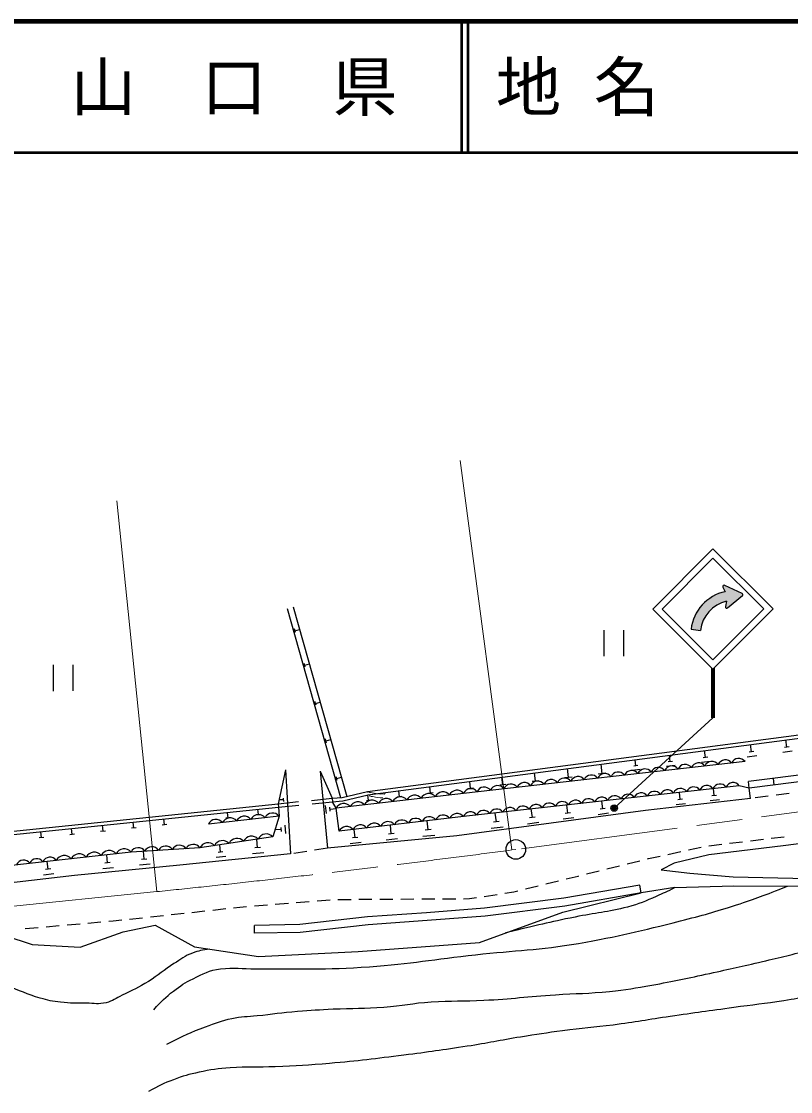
# Model space of a CAD drawing. Units: millimetres, scale not verified. Extents: x 40000 to 680000, y 20000 to 380000.
# Drawn here: x 334125 to 392915, y 298281 to 380000 of the extents above; entities that cross this region are included whole.
import ezdxf
from ezdxf.enums import TextEntityAlignment as Align

# ---------------------------------------------------------------- set-up
doc = ezdxf.new("R2010")
doc.units = ezdxf.units.MM
doc.header["$LTSCALE"] = 1000
doc.header["$PDMODE"] = 32
doc.header["$PDSIZE"] = 500
doc.linetypes.add('CHAIN', pattern=[18.5, 12, -1.5, 3.5, -1.5])
for name, color, linetype, lineweight in [('M-BGD', 7, 'Continuous', 25), ('M-BMK', 2, 'CHAIN', 13), ('M-BMK-SRVR', 3, 'Continuous', 25), ('M-STR-HTXT', 7, 'Continuous', 13), ('M-STR-STRC', 7, 'Continuous', 25), ('M-TTL', 2, 'Continuous', 140), ('M-TTL-LINE', 7, 'Continuous', 50), ('M-WORK', 1, 'Continuous', 13)]:
    doc.layers.add(name, color=color, linetype=linetype, lineweight=lineweight)
doc.layers.add('M-TTL-TXT', color=7, linetype='Continuous')
doc.styles.add('ＭＳ ゴシック', font='')
doc.styles.get('ＭＳ ゴシック').set_extended_font_data('MS Gothic')

msp = doc.modelspace()

# ---------------------------------------------------------------- hatches: boundary and pattern name
at = {"layer": 'M-STR-STRC'}
for points in [[(386023, 333498), (385306, 333580, -0.32224), (387922, 336454), (387736, 336800, -0.6929), (387888, 336936), (389203, 336309, -0.50861), (389241, 336153), (388100, 335213, -0.63329), (387927, 335313), (388007, 335731, 0.31592)], [(387080, 330636), (386980, 330535), (386880, 330636), (386877, 326813), (387077, 326812)]]:
    msp.add_hatch(color=256, dxfattribs=at).paths.add_polyline_path(points)

# ---------------------------------------------------------------- linework, layer by layer
at = {"layer": 'M-BGD'}
for p, q in [((354426, 335159), (358513, 320726)), ((354907, 335295), (359005, 320822)), ((355072, 333331), (354989, 333622)), ((355030, 333476), (355393, 333579)), ((378648, 333525), (378649, 331525)), ((380148, 333526), (380149, 331526)), ((355820, 330688), (355738, 330978)), ((336564, 330870), (336565, 328870)), ((338064, 330871), (338065, 328871)), ((355779, 330833), (356142, 330936)), ((356643, 327782), (356561, 328072)), ((356602, 327927), (356965, 328029)), ((357453, 324921), (357371, 325211)), ((357412, 325066), (357775, 325169)), ((389920, 324226), (389845, 324777)), ((392810, 324612), (392447, 324563)), ((392629, 324588), (392555, 325133)), ((381079, 323155), (381027, 323619)), ((383721, 323473), (383665, 323965)), ((386576, 323815), (386228, 323776)), ((386402, 323795), (386343, 324317)), ((390337, 323908), (389602, 323808)), ((390103, 324251), (389736, 324201)), ((393041, 324274), (392315, 324175)), ((354305, 322849), (353758, 320264)), ((354305, 322849), (354695, 316425)), ((375941, 322262), (375864, 322941)), ((378508, 322552), (378427, 323277)), ((381423, 322881), (380805, 322811)), ((381234, 323173), (380924, 323138)), ((384086, 323182), (383430, 323107)), ((383885, 323491), (383557, 323454)), ((386789, 323486), (386093, 323408)), ((400569, 323341), (389692, 321959)), ((400632, 322845), (389755, 321463)), ((356967, 322741), (357521, 316872)), ((356967, 322741), (357867, 320677)), ((358271, 322031), (358189, 322322)), ((358230, 322177), (358593, 322279)), ((370918, 321696), (370851, 322282)), ((373664, 322006), (373158, 321948)), ((373411, 321977), (373339, 322609)), ((376212, 322293), (375670, 322232)), ((378798, 322585), (378218, 322519)), ((391665, 321705), (391602, 322201)), ((363019, 320783), (362965, 321247)), ((365403, 321062), (365345, 321559)), ((368678, 321443), (368244, 321394)), ((368461, 321418), (368400, 321960)), ((371152, 321722), (370683, 321669)), ((387078, 320883), (387016, 321417)), ((389755, 321463), (389692, 321959)), ((389856, 320669), (389755, 321463)), ((353758, 320264), (355315, 320420)), ((354143, 320568), (353818, 320548)), ((354135, 320698), (354151, 320438)), ((356310, 320520), (357867, 320677)), ((356336, 320261), (357893, 320418)), ((357867, 320677), (357893, 320418)), ((360834, 320526), (360489, 320486)), ((360662, 320506), (360611, 320937)), ((363205, 320804), (362834, 320761)), ((365602, 321086), (365204, 321039)), ((378556, 319871), (378477, 320462)), ((384663, 320601), (384299, 320559)), ((384481, 320580), (384418, 321126)), ((387475, 320568), (386763, 320485)), ((387256, 320903), (386900, 320862)), ((391209, 320841), (390217, 320715)), ((392796, 321043), (391804, 320917)), ((323585, 317145), (353758, 320264)), ((323612, 316886), (353784, 320005)), ((349927, 319172), (349878, 319601)), ((352240, 319434), (352194, 319841)), ((353758, 320264), (353784, 320005)), ((353784, 320005), (355341, 320161)), ((357432, 319511), (357373, 320132)), ((357728, 319696), (357698, 320006)), ((357713, 319851), (358178, 319895)), ((370427, 318874), (370337, 319552)), ((373183, 319204), (373096, 319860)), ((376097, 319573), (375685, 319518)), ((375891, 319546), (375809, 320164)), ((379002, 319530), (378214, 319425)), ((378753, 319897), (378359, 319845)), ((384887, 320258), (384159, 320174)), ((342717, 318404), (342669, 318856)), ((345065, 318650), (345018, 319099)), ((353828, 319312), (348414, 318699)), ((350099, 319192), (349755, 319153)), ((352403, 319452), (352077, 319415)), ((365216, 318264), (365150, 318954)), ((370653, 318904), (370201, 318844)), ((373679, 318825), (372804, 318708)), ((373402, 319233), (372964, 319175)), ((376358, 319189), (375534, 319079)), ((335657, 317665), (335609, 318126)), ((338196, 317931), (337829, 317892)), ((338013, 317912), (337965, 318370)), ((340548, 318177), (340184, 318139)), ((340366, 318158), (340318, 318613)), ((342898, 318423), (342536, 318385)), ((345245, 318669), (344885, 318631)), ((353969, 318293), (353502, 318265)), ((353959, 318448), (353978, 318137)), ((354261, 318623), (354299, 318001)), ((359628, 317669), (359567, 318295)), ((362615, 317988), (362179, 317946)), ((362397, 317967), (362334, 318622)), ((365446, 318286), (364986, 318242)), ((370939, 318483), (370036, 318362)), ((335842, 317684), (335472, 317646)), ((349341, 316562), (349285, 317120)), ((352182, 316906), (352117, 317549)), ((360085, 317292), (359250, 317211)), ((359836, 317689), (359419, 317649)), ((362876, 317572), (362002, 317489)), ((365720, 317848), (364800, 317760)), ((340711, 315751), (340651, 316369)), ((343518, 316021), (343458, 316632)), ((349527, 316581), (349155, 316544)), ((352654, 316521), (351797, 316434)), ((352397, 316928), (351968, 316885)), ((336164, 315262), (336095, 315861)), ((340917, 315771), (340505, 315731)), ((343965, 315653), (343150, 315573)), ((343721, 316041), (343314, 316001)), ((349750, 316228), (349006, 316153)), ((336609, 314909), (335810, 314817)), ((336364, 315285), (335964, 315239)), ((341163, 315380), (340340, 315300)), ((381485, 313463), (381382, 314055)), ((384078, 313859), (381485, 313463)), ((351949, 310374), (351939, 310974))]:
    msp.add_line(p, q, dxfattribs=at)
for points in [[(360602, 320936), (403121, 326520), (404808, 327402), (426375, 331286)], [(360569, 321194), (403041, 326772), (404723, 327651)], [(389433, 323483), (367925, 321056), (358176, 319912)], [(357867, 320677), (358643, 320736), (360569, 321194)], [(389755, 321463), (388990, 321637), (367913, 319281), (358416, 318159)], [(424234, 321327), (418752, 320672), (412047, 319754), (404456, 318742), (400462, 318087), (392352, 317043), (386664, 316368), (384012, 315722), (383030, 315226), (385212, 314970), (388523, 314688)], [(389856, 320669), (381830, 319743), (367402, 317822), (357521, 316872)], [(357887, 320417), (358684, 320478), (360629, 320941)], [(358416, 318159), (358176, 319912), (357893, 320418)], [(353784, 320005), (353828, 319312), (353337, 317734)], [(353337, 317734), (347768, 316891), (342504, 316575), (336783, 315939), (325688, 314691)], [(354695, 316425), (346229, 315572), (338193, 314789), (328723, 313700), (322500, 312842)], [(388523, 314688), (395363, 314533), (405562, 315849), (416157, 315350)], [(384078, 313859), (388571, 313982), (395183, 313965), (405608, 315055), (415693, 314559)], [(381382, 314055), (375582, 313041), (369515, 312281), (365083, 311932), (360574, 311625), (355397, 311030), (351939, 310974)], [(332858, 310197), (334946, 309510), (338616, 309304), (341912, 310493), (344339, 310998), (347368, 309345), (352237, 308596), (359873, 308976), (369128, 309675), (375496, 311976), (381485, 313463)], [(381485, 313463), (375671, 312448), (369576, 311684), (365127, 311334), (360629, 311027), (355437, 310430), (351949, 310374)]]:
    msp.add_lwpolyline(points, dxfattribs=at)
for centre, radius, start, end in [((387929, 323019), 593, 36.0255, 156.84964), ((388953, 323134), 593, 36.0255, 156.84964), ((380760, 322210), 593, 36.0255, 156.84964), ((381784, 322325), 593, 36.0255, 156.84964), ((382808, 322441), 593, 36.0255, 156.84964), ((383833, 322557), 593, 36.0255, 156.84964), ((384857, 322672), 593, 36.0255, 156.84964), ((385881, 322788), 593, 36.0255, 156.84964), ((386905, 322903), 593, 36.0255, 156.84964), ((373591, 321401), 593, 36.0255, 156.84964), ((374615, 321517), 593, 36.0255, 156.84964), ((375639, 321632), 593, 36.0255, 156.84964), ((376663, 321748), 593, 36.0255, 156.84964), ((377688, 321863), 593, 36.0255, 156.84964), ((378712, 321979), 593, 36.0255, 156.84964), ((379736, 322094), 593, 36.0255, 156.84964), ((366341, 320522), 646, 39.05998, 154.32224), ((367424, 320649), 646, 39.05998, 154.32224), ((368470, 320823), 593, 36.0255, 156.84964), ((369494, 320939), 593, 36.0255, 156.84964), ((370519, 321054), 593, 36.0255, 156.84964), ((371543, 321170), 593, 36.0255, 156.84964), ((372567, 321285), 593, 36.0255, 156.84964), ((382496, 320635), 575, 34.95038, 157.80918), ((383500, 320747), 575, 34.95038, 157.80918), ((384504, 320859), 575, 34.95038, 157.80918), ((385507, 320971), 575, 34.95038, 157.80918), ((386511, 321083), 575, 34.95038, 157.80918), ((387515, 321196), 575, 34.95038, 157.80918), ((388518, 321308), 575, 34.95038, 157.80918), ((359841, 319760), 646, 39.05998, 154.32224), ((360924, 319887), 646, 39.05998, 154.32224), ((362008, 320014), 646, 39.05998, 154.32224), ((363091, 320141), 646, 39.05998, 154.32224), ((364174, 320268), 646, 39.05998, 154.32224), ((365257, 320395), 646, 39.05998, 154.32224), ((375471, 319849), 575, 34.95038, 157.80918), ((376474, 319961), 575, 34.95038, 157.80918), ((377478, 320073), 575, 34.95038, 157.80918), ((378482, 320186), 575, 34.95038, 157.80918), ((379485, 320298), 575, 34.95038, 157.80918), ((380489, 320410), 575, 34.95038, 157.80918), ((381493, 320522), 575, 34.95038, 157.80918), ((353326, 318908), 645, 38.78311, 154.12853), ((358758, 319633), 646, 39.05998, 154.32224), ((368445, 319063), 575, 34.95038, 157.80918), ((369449, 319176), 575, 34.95038, 157.80918), ((370452, 319288), 575, 34.95038, 157.80918), ((371456, 319400), 575, 34.95038, 157.80918), ((372460, 319512), 575, 34.95038, 157.80918), ((373463, 319625), 575, 34.95038, 157.80918), ((374467, 319737), 575, 34.95038, 157.80918), ((348994, 318418), 645, 38.78311, 154.12853), ((350077, 318540), 645, 38.78311, 154.12853), ((351160, 318663), 645, 38.78311, 154.12853), ((352243, 318785), 645, 38.78311, 154.12853), ((361091, 318152), 620, 37.8287, 155.64097), ((362147, 318277), 620, 37.8287, 155.64097), ((363202, 318402), 620, 37.8287, 155.64097), ((364257, 318526), 620, 37.8287, 155.64097), ((365312, 318651), 620, 37.8287, 155.64097), ((366367, 318776), 620, 37.8287, 155.64097), ((367423, 318900), 620, 37.8287, 155.64097), ((352837, 317275), 679, 42.52753, 154.69212), ((358981, 317903), 620, 37.8287, 155.64097), ((360036, 318028), 620, 37.8287, 155.64097), ((346208, 316483), 614, 34.1611, 152.69904), ((347260, 316546), 614, 34.1611, 152.69904), ((348382, 316600), 679, 42.52753, 154.69212), ((349495, 316769), 679, 42.52753, 154.69212), ((350609, 316938), 679, 42.52753, 154.69212), ((351723, 317106), 679, 42.52753, 154.69212), ((337400, 315603), 702, 41.28942, 151.403), ((338544, 315730), 702, 41.28942, 151.403), ((339688, 315857), 702, 41.28942, 151.403), ((340832, 315984), 702, 41.28942, 151.403), ((341976, 316112), 702, 41.28942, 151.403), ((343049, 316294), 614, 34.1611, 152.69904), ((344102, 316357), 614, 34.1611, 152.69904), ((345155, 316420), 614, 34.1611, 152.69904), ((334293, 315378), 579, 35.24091, 157.59579), ((335301, 315491), 579, 35.24091, 157.59579), ((336310, 315605), 579, 35.24091, 157.59579)]:
    msp.add_arc(centre, radius, start, end, dxfattribs=at)
for points, knots in [([(344236, 304529), (344892, 305229), (345103, 305470), (345755, 305960), (346304, 306374), (346626, 306598), (347245, 306899), (348032, 307281), (348485, 307550), (349354, 307653), (350391, 307775), (350983, 307646), (352026, 307656), (355422, 307689), (357333, 307560), (360720, 307818), (363903, 308061), (365670, 308377), (368843, 308730), (371917, 309073), (373666, 309072), (376713, 309602), (379779, 310135), (381477, 310553), (384494, 311314), (386178, 311738), (387118, 311996), (388768, 312537), (390316, 313044), (390834, 313244), (392683, 313971)], [0, 0, 0, 0, 1, 1, 1, 2, 2, 2, 3, 3, 3, 4, 4, 4, 5, 5, 5, 6, 6, 6, 7, 7, 7, 8, 8, 8, 9, 9, 9, 10, 10, 10, 10]), ([(384078, 313859), (383408, 313524), (383216, 313436), (382652, 313191), (381813, 312827), (381344, 312602), (380460, 312372), (378914, 311969), (378006, 311931), (376441, 311611), (374352, 311184), (373676, 311011), (371119, 310394)], [0, 0, 0, 0, 1, 1, 1, 2, 2, 2, 3, 3, 3, 4, 4, 4, 4]), ([(345240, 301899), (346608, 302577), (347007, 302801), (348199, 303233), (348973, 303514), (349402, 303703), (350207, 303873), (350950, 304030), (351385, 303999), (352140, 304081), (353343, 304211), (354014, 304309), (355219, 304419), (356283, 304516), (356882, 304534), (357950, 304588), (359466, 304663), (360320, 304609), (361833, 304730), (363248, 304842), (364028, 305039), (365444, 305135), (367008, 305241), (367891, 305167), (369457, 305253), (371602, 305371), (372798, 305531), (374941, 305680), (376556, 305792), (377468, 305762), (379078, 305931), (380342, 306064), (381045, 306186), (382297, 306409), (384038, 306720), (385006, 306939), (386736, 307310), (388309, 307647), (389188, 307848), (390755, 308211), (392211, 308548), (393020, 308765), (394476, 309104), (395786, 309410), (396515, 309604), (397835, 309863), (399459, 310180), (400383, 310281), (402021, 310515), (403138, 310674), (403762, 310790), (404887, 310882), (406025, 310974), (406667, 310949), (407809, 310932), (408786, 310917), (409334, 310884), (410307, 310801), (411472, 310702), (412132, 310673), (413280, 310453), (414703, 310179), (415512, 310018), (416868, 309507), (418152, 309024), (418956, 308811), (420007, 307929), (420901, 307178), (421226, 306725), (421922, 305633)], [0, 0, 0, 0, 1, 1, 1, 2, 2, 2, 3, 3, 3, 4, 4, 4, 5, 5, 5, 6, 6, 6, 7, 7, 7, 8, 8, 8, 9, 9, 9, 10, 10, 10, 11, 11, 11, 12, 12, 12, 13, 13, 13, 14, 14, 14, 15, 15, 15, 16, 16, 16, 17, 17, 17, 18, 18, 18, 19, 19, 19, 20, 20, 20, 21, 21, 21, 22, 22, 22, 23, 23, 23, 23]), ([(348526, 309167), (347925, 309085), (347702, 309043), (347204, 308861), (346606, 308642), (346327, 308392), (345788, 308054), (344999, 307558), (344625, 307176), (343828, 306693), (343069, 306234), (342615, 306026), (341820, 305633), (341349, 305400), (341109, 305196), (340599, 305070), (340029, 304929), (339684, 305024), (339096, 305026), (338325, 305029), (337890, 305025), (337122, 305102), (336505, 305164), (336162, 305246), (335566, 305416), (334539, 305708), (334008, 306009), (333000, 306359), (331661, 306823), (330893, 307028), (329544, 307461), (328108, 307923), (327327, 308258), (325871, 308651), (324717, 308962), (324316, 309054), (322892, 309347)], [0, 0, 0, 0, 1, 1, 1, 2, 2, 2, 3, 3, 3, 4, 4, 4, 5, 5, 5, 6, 6, 6, 7, 7, 7, 8, 8, 8, 9, 9, 9, 10, 10, 10, 11, 11, 11, 12, 12, 12, 12]), ([(403875, 305445), (403408, 305683), (403228, 305756), (402787, 305880), (402167, 306054), (401789, 306005), (401145, 306033), (399999, 306081), (399354, 306022), (398209, 305946), (396739, 305848), (395916, 305763), (394457, 305555), (393650, 305440), (393203, 305335), (392397, 305213), (390903, 304986), (390060, 304902), (388563, 304697), (386670, 304437), (385610, 304292), (383719, 304018), (382014, 303770), (381066, 303588), (379358, 303366), (377851, 303170), (376999, 303124), (375492, 302926), (374232, 302760), (373528, 302650), (372273, 302448), (370681, 302191), (369799, 301988), (368206, 301741), (366318, 301449), (365257, 301301), (363361, 301062), (361148, 300783), (359907, 300623), (357685, 300432), (356059, 300293), (355145, 300239), (353514, 300177), (352173, 300127), (351417, 300203), (350078, 300102), (349143, 300031), (348620, 299951), (347702, 299759), (346920, 299596), (346486, 299471), (345739, 299189), (344967, 298897), (344693, 298747), (343830, 298281)], [0, 0, 0, 0, 1, 1, 1, 2, 2, 2, 3, 3, 3, 4, 4, 4, 5, 5, 5, 6, 6, 6, 7, 7, 7, 8, 8, 8, 9, 9, 9, 10, 10, 10, 11, 11, 11, 12, 12, 12, 13, 13, 13, 14, 14, 14, 15, 15, 15, 16, 16, 16, 17, 17, 17, 18, 18, 18, 18])]:
    msp.add_open_spline(points, degree=3, knots=knots, dxfattribs=at)
at = {"layer": 'M-BMK'}
msp.add_line((344468, 313548), (322937, 311344), dxfattribs=at)
msp.add_lwpolyline([(420936, 323251), (371915, 316772), (371598, 316730)], dxfattribs=at)
msp.add_arc((249734, 1238711), 930000, 275.84654, 277.52952, dxfattribs=at)
at = {"layer": 'M-BMK-SRVR'}
msp.add_circle((371915, 316772), 750, dxfattribs=at)
at = {"layer": 'M-STR-HTXT'}
for p, q in [((371598, 316730), (367667, 346471)), ((344468, 313548), (341412, 343392))]:
    msp.add_line(p, q, dxfattribs=at)
at = {"layer": 'M-STR-STRC'}
for p, q in [((386979, 339728), (382383, 335131)), ((391576, 335132), (386979, 339728)), ((386979, 339021), (383090, 335131)), ((390869, 335132), (386979, 339021)), ((387736, 336800), (387922, 336454)), ((389203, 336309), (387888, 336936)), ((388100, 335213), (389241, 336153)), ((382383, 335131), (386980, 330535)), ((383090, 335131), (386980, 331243)), ((386980, 331243), (390869, 335132)), ((386980, 330535), (391576, 335132)), ((388007, 335731), (387927, 335313)), ((385306, 333580), (386023, 333498)), ((386880, 330636), (386877, 326813)), ((386980, 330535), (386977, 326813)), ((387080, 330636), (387077, 326812)), ((379428, 319934), (386977, 326813)), ((386665, 317058), (387658, 317176)), ((388254, 317246), (389247, 317364)), ((389842, 317434), (390836, 317552)), ((391431, 317623), (392424, 317740)), ((355941, 316622), (354953, 316466)), ((357521, 316872), (356534, 316716)), ((382043, 316071), (382949, 316268)), ((383535, 316395), (384512, 316608)), ((385098, 316736), (386075, 316948)), ((378866, 315284), (379836, 315524)), ((380419, 315669), (381390, 315909)), ((381972, 316053), (382043, 316071)), ((375759, 314516), (376669, 314740)), ((376669, 314740), (376730, 314755)), ((377313, 314899), (378283, 315140)), ((372652, 313753), (373623, 313991)), ((374205, 314134), (375177, 314373)), ((363118, 312987), (364118, 312992)), ((364718, 312995), (365718, 313000)), ((366318, 313003), (367318, 313008)), ((367918, 313011), (368361, 313014)), ((368361, 313014), (368911, 313098)), ((369504, 313189), (370493, 313340)), ((371086, 313430), (371760, 313533)), ((371760, 313533), (372069, 313609)), ((348754, 312142), (349748, 312250)), ((350345, 312314), (350813, 312365)), ((350813, 312365), (351340, 312408)), ((351938, 312456), (352935, 312537)), ((353533, 312586), (354530, 312667)), ((355128, 312715), (356124, 312796)), ((356722, 312845), (357719, 312926)), ((358318, 312956), (359318, 312962)), ((359918, 312966), (360918, 312973)), ((361518, 312977), (362518, 312983)), ((341140, 311316), (341795, 311387)), ((342391, 311452), (343385, 311559)), ((343982, 311624), (344976, 311732)), ((345573, 311797), (346567, 311904)), ((347163, 311969), (348157, 312077)), ((334424, 310734), (335420, 310820)), ((336018, 310872), (337014, 310959)), ((337612, 311010), (338608, 311097)), ((339206, 311148), (340202, 311235)), ((340800, 311286), (341140, 311316))]:
    msp.add_line(p, q, dxfattribs=at)
for radius in [150, 120, 90, 60, 30, 20]:
    msp.add_circle((379428, 319934), radius, dxfattribs=at)
for centre, radius, start, end in [((387838, 336839), 109, 62.30101, 201.17347), ((388613, 333199), 3328, 101.96947, 173.41383), ((389165, 336217), 99.5, 319.89026, 67.72428), ((388606, 333202), 2599, 103.32195, 173.45141), ((388037, 335304), 111, 175.28069, 304.66335)]:
    msp.add_arc(centre, radius, start, end, dxfattribs=at)
msp.add_point((379428, 319934), dxfattribs=at)
at = {"layer": 'M-TTL'}
msp.add_line((680000, 380000), (40000, 380000), dxfattribs=at)
at = {"layer": 'M-TTL-LINE'}
for p, q in [((367750, 380000), (367750, 370000)), ((368250, 380000), (368250, 370000)), ((40000, 370000), (680000, 370000))]:
    msp.add_line(p, q, dxfattribs=at)
at = {"layer": 'M-WORK'}
for points in [[(360542, 321163), (360590, 321143), (360624, 321158), (360721, 321119), (360803, 321114), (360934, 321090), (361098, 321080), (361229, 321056), (361408, 321013), (361573, 321003), (361689, 321013), (361853, 321003), (361921, 321032)], [(360721, 320838), (360755, 320853), (360852, 320814), (360968, 320824), (361326, 320737), (361539, 320708), (361737, 320712)]]:
    msp.add_lwpolyline(points, dxfattribs=at)

# ---------------------------------------------------------------- texts
at = {"layer": 'M-TTL-TXT', "style": 'ＭＳ ゴシック'}
msp.add_text('山\u3000口\u3000県', height=3666, dxfattribs=at).set_placement((350375, 375000), align=Align.MIDDLE_CENTER)
msp.add_text('地 名', height=3666, dxfattribs=at).set_placement((370380, 375000), align=Align.MIDDLE_LEFT)

doc.saveas('drawing.dxf')
